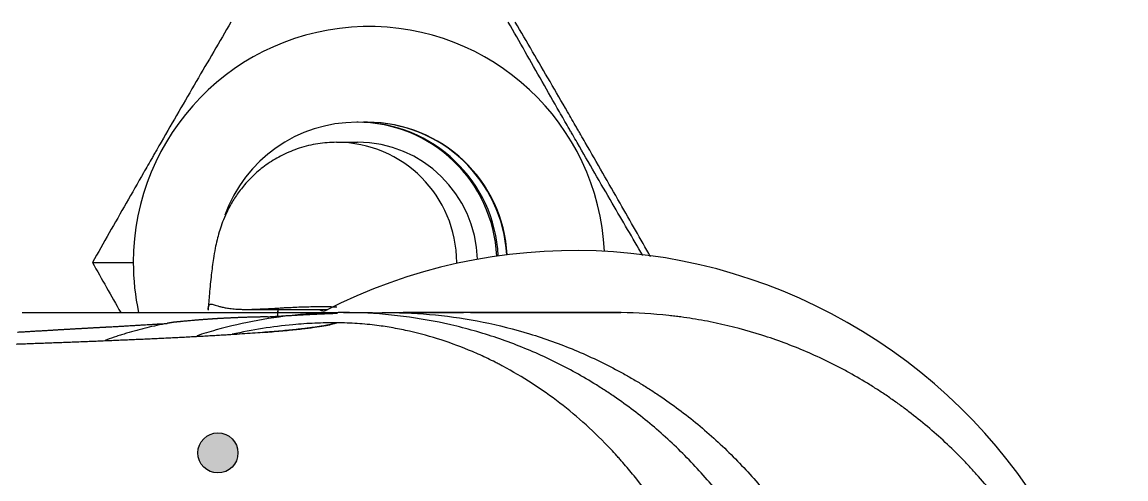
# Model space of a CAD drawing. Extents: x 0 to 790, y 0 to 579.
# Drawn here: x 469.6 to 524.7, y 492.4 to 515.2 of the extents above; entities that cross this region are included whole.
import ezdxf

# ---------------------------------------------------------------- set-up
doc = ezdxf.new("R2010")
doc.units = 0
doc.header["$LTSCALE"] = 10
doc.header["$MEASUREMENT"] = 0
doc.layers.get('0').update_dxf_attribs({"linetype": 'CONTINUOUS'})
doc.layers.add('1', color=7, linetype='CONTINUOUS')

msp = doc.modelspace()

# ---------------------------------------------------------------- hatches: boundary and pattern name
at = {"lineweight": -3}
h = msp.add_hatch(color=1, dxfattribs=at)
h.dxf.hatch_style = 1
h.paths.add_polyline_path([(478.332, 493.712, 0.414214), (479.332, 492.712), (479.332, 494.712, 0.414214)])
h.paths.add_polyline_path([(479.332, 492.712, 0.414214), (480.332, 493.712, 0.414214), (479.332, 494.712)])

# ---------------------------------------------------------------- linework, layer by layer
at = {"color": 0, "lineweight": -3}
msp.add_circle((479.332, 493.712), 1, dxfattribs=at)
at = {"layer": '1', "color": 7, "linetype": 'Continuous', "lineweight": -3}
for p, q in [((486.342, 510.213), (486.268, 510.213)), ((486.796, 510.213), (486.771, 510.213)), ((485.262, 509.213), (486.3, 509.213)), ((473.063, 503.213), (475.105, 503.213)), ((480.811, 500.874), (484.819, 500.874)), ((487.542, 500.703), (487.542, 500.723))]:
    msp.add_line(p, q, dxfattribs=at)
msp.add_arc((497.185, 476.312), 27.5, 0, 117.0968, dxfattribs=at)
for centre, major_axis, ratio, start_param, end_param in [((486.876, 503.213), (0, -11.777), 0.99956, 1.61846, 4.712389), ((486.268, 503.213), (0, 7), 0.99956, 0, 1.226988), ((486.268, 503.213), (0, -7), 0.99956, 1.616055, 3.141593), ((486.342, 503.213), (0, -7), 0.99956, 1.617577, 3.141593), ((486.771, 503.213), (0, 7), 0.99956, 0, 0.03068), ((486.771, 505.213), (0, -5), 0.029666, 3.141593, 3.212395), ((486.771, 503.213), (0, -7), 0.99956, 1.625725, 3.141593), ((486.796, 503.213), (0, -7), 0.99956, 1.626167, 3.141593), ((485.262, 503.213), (0, 6), 0.99956, 4.712389, 6.283185), ((486.3, 503.213), (0, -6), 0.99956, 1.597549, 3.141593), ((486.876, 503.213), (0, -11.777), 0.99956, 4.712389, 4.926901), ((482.731, 463.077), (0, 40.136), 0.029666, 0.349539, 0.3654), ((485.23, 503.213), (0, 2.5), 0.99956, 2.780113, 2.903371)]:
    msp.add_ellipse(centre, major_axis=major_axis, ratio=ratio, start_param=start_param, end_param=end_param, dxfattribs=at)
for points, knots in [([(479.985, 515.213), (479.41, 514.233), (478.833, 513.246), (477.962, 511.751), (477.671, 511.25), (477.086, 510.241), (476.793, 509.735), (476.425, 509.097), (476.352, 508.969), (476.241, 508.777), (476.204, 508.713), (476.131, 508.585), (475.947, 508.266), (475.764, 507.948), (475.328, 507.188), (475.039, 506.684), (474.468, 505.683), (474.184, 505.186), (473.621, 504.196), (473.341, 503.703), (473.063, 503.213)], [0, 0, 0, 0, 0.25, 0.25, 0.375, 0.375, 0.5, 0.5, 0.53125, 0.53125, 0.546875, 0.546875, 0.5625, 0.625, 0.625, 0.75, 0.75, 0.875, 0.875, 1, 1, 1, 1]), ([(500.553, 503.567), (500.047, 504.43), (499.539, 505.299), (498.737, 506.675), (498.446, 507.176), (497.862, 508.184), (497.569, 508.691), (497.201, 509.329), (497.127, 509.457), (497.017, 509.649), (496.98, 509.713), (496.906, 509.84), (496.722, 510.16), (496.54, 510.477), (496.103, 511.238), (495.815, 511.741), (495.243, 512.742), (494.959, 513.24), (494.396, 514.23), (494.116, 514.722), (493.838, 515.213)], [0, 0, 0, 0, 0.226754, 0.226754, 0.355629, 0.355629, 0.484503, 0.484503, 0.516721, 0.516721, 0.532831, 0.532831, 0.54894, 0.613377, 0.613377, 0.742251, 0.742251, 0.871126, 0.871126, 1, 1, 1, 1]), ([(500.946, 503.493), (500.442, 504.381), (499.934, 505.274), (499.134, 506.675), (498.847, 507.176), (498.268, 508.184), (497.976, 508.691), (497.608, 509.329), (497.535, 509.457), (497.424, 509.649), (497.387, 509.713), (497.313, 509.84), (497.129, 510.16), (496.944, 510.477), (496.504, 511.238), (496.211, 511.741), (495.628, 512.742), (495.338, 513.24), (494.759, 514.23), (494.47, 514.722), (494.182, 515.213)], [0, 0, 0, 0, 0.231705, 0.231705, 0.359754, 0.359754, 0.487803, 0.487803, 0.519816, 0.519816, 0.535822, 0.535822, 0.551828, 0.615852, 0.615852, 0.743902, 0.743902, 0.871951, 0.871951, 1, 1, 1, 1]), ([(485.262, 509.213), (484.942, 509.212), (484.313, 509.163), (483.4, 508.944), (482.563, 508.6), (481.823, 508.161), (481.188, 507.655), (480.662, 507.112), (480.245, 506.563), (479.926, 506.038), (479.69, 505.554), (479.515, 505.114), (479.383, 504.705), (479.277, 504.303), (479.183, 503.868), (479.088, 503.307), (478.996, 502.591), (478.912, 501.749), (478.861, 501.115), (478.841, 500.83)], [0, 0, 0, 0, 0.046682, 0.093343, 0.137915, 0.180634, 0.221585, 0.260721, 0.297935, 0.333437, 0.368329, 0.404506, 0.44414, 0.490768, 0.549575, 0.630259, 0.760119, 0.897188, 1, 1, 1, 1]), ([(469.552, 500.713), (469.578, 500.713), (469.632, 500.713), (469.713, 500.713), (469.793, 500.713), (469.874, 500.713), (469.954, 500.713), (470.035, 500.713), (470.115, 500.713), (470.196, 500.713), (470.276, 500.713), (470.357, 500.713), (470.437, 500.713), (470.518, 500.713), (470.598, 500.713), (470.679, 500.713), (470.759, 500.713), (470.84, 500.713), (470.92, 500.713), (471.001, 500.713), (471.081, 500.713), (471.162, 500.713), (471.242, 500.713), (471.323, 500.713), (471.403, 500.713), (471.483, 500.713), (471.564, 500.713), (471.644, 500.713), (471.725, 500.713), (471.805, 500.713), (471.886, 500.713), (471.966, 500.713), (472.047, 500.713), (472.127, 500.713), (472.208, 500.713), (472.288, 500.713), (472.369, 500.713), (472.449, 500.713), (472.53, 500.713), (472.61, 500.713), (472.691, 500.713), (472.771, 500.713), (472.851, 500.713), (472.932, 500.713), (473.012, 500.713), (473.093, 500.713), (473.173, 500.713), (473.254, 500.713), (473.334, 500.713), (473.415, 500.713), (473.495, 500.713), (473.576, 500.713), (473.656, 500.713), (473.736, 500.713), (474.135, 500.713), (474.851, 500.713), (475.879, 500.713), (476.903, 500.713), (477.913, 500.713), (478.912, 500.713), (479.898, 500.713), (480.882, 500.713), (481.851, 500.713), (482.808, 500.713), (483.51, 500.713), (483.977, 500.713), (484.208, 500.713), (484.44, 500.713), (484.634, 500.713), (484.798, 500.713), (484.941, 500.713), (485.084, 500.713), (485.18, 500.713), (485.22, 500.713)], [0, 0, 0, 0, 0.00478, 0.009561, 0.014344, 0.019128, 0.023914, 0.028701, 0.033491, 0.038282, 0.043075, 0.047869, 0.052665, 0.057464, 0.062264, 0.067066, 0.07187, 0.076676, 0.081484, 0.086294, 0.091106, 0.09592, 0.100736, 0.105555, 0.110376, 0.115199, 0.120024, 0.124852, 0.129682, 0.134514, 0.139348, 0.144186, 0.149025, 0.153867, 0.158712, 0.163559, 0.168409, 0.173261, 0.178116, 0.182974, 0.187834, 0.192698, 0.197563, 0.202432, 0.207304, 0.212178, 0.217056, 0.221936, 0.226819, 0.231706, 0.236595, 0.241487, 0.246383, 0.251282, 0.256183, 0.319307, 0.382794, 0.446708, 0.511111, 0.574372, 0.63827, 0.70286, 0.768192, 0.831935, 0.896869, 0.912839, 0.928893, 0.945032, 0.961257, 0.969673, 0.979736, 0.991445, 1, 1, 1, 1]), ([(485.611, 500.713), (484.886, 500.713), (484.168, 500.68), (482.741, 500.55), (481.325, 500.357), (479.931, 500.037), (478.915, 499.756), (478.593, 499.659), (478.272, 499.555)], [0, 0, 0, 0, 0.288361, 0.288361, 0.576722, 0.865083, 0.865083, 1, 1, 1, 1]), ([(478.842, 500.864), (478.843, 500.875), (478.844, 500.886), (478.847, 500.915), (478.849, 500.933), (478.855, 500.964), (478.857, 500.979), (478.864, 501.005), (478.867, 501.016), (478.874, 501.038), (478.877, 501.047), (478.889, 501.073), (478.897, 501.086), (478.915, 501.108), (478.925, 501.116), (478.946, 501.128), (478.957, 501.132), (478.98, 501.136), (478.992, 501.137), (479.032, 501.136), (479.061, 501.131), (479.125, 501.114), (479.161, 501.103), (479.24, 501.077), (479.284, 501.063), (479.357, 501.04), (479.382, 501.032), (479.423, 501.021), (479.437, 501.017), (479.465, 501.009), (479.48, 501.005), (479.554, 500.986), (479.62, 500.971), (479.765, 500.943), (479.844, 500.93), (480.022, 500.907), (480.119, 500.897), (480.282, 500.886), (480.339, 500.883), (480.43, 500.88), (480.461, 500.879), (480.524, 500.877), (480.557, 500.876), (480.723, 500.874), (480.868, 500.874), (481.109, 500.88), (481.193, 500.883), (481.325, 500.888), (481.37, 500.89), (481.44, 500.893), (481.463, 500.894), (481.511, 500.896), (481.726, 500.907), (481.958, 500.92), (482.292, 500.939), (482.407, 500.946), (482.555, 500.954), (482.585, 500.956), (482.646, 500.959), (482.677, 500.961), (482.768, 500.966), (482.83, 500.969), (483.017, 500.978), (483.144, 500.984), (483.401, 500.995), (483.532, 501), (483.798, 501.007), (483.933, 501.01), (484.104, 501.013), (484.138, 501.013), (484.207, 501.014), (484.31, 501.015), (484.414, 501.015), (484.483, 501.015)], [0, 0, 0, 0, 0.007647, 0.007647, 0.02224, 0.02224, 0.036834, 0.036834, 0.051427, 0.051427, 0.066021, 0.066021, 0.095208, 0.095208, 0.124394, 0.124394, 0.153581, 0.153581, 0.182768, 0.182768, 0.241142, 0.241142, 0.299516, 0.299516, 0.357889, 0.357889, 0.387076, 0.387076, 0.40167, 0.40167, 0.416263, 0.416263, 0.474637, 0.474637, 0.53301, 0.53301, 0.591384, 0.591384, 0.620571, 0.620571, 0.635164, 0.635164, 0.649758, 0.649758, 0.708131, 0.708131, 0.737318, 0.737318, 0.751912, 0.751912, 0.759208, 0.759208, 0.766505, 0.824879, 0.824879, 0.854066, 0.854066, 0.861362, 0.861362, 0.868659, 0.868659, 0.883253, 0.883253, 0.912439, 0.912439, 0.941626, 0.941626, 0.970813, 0.970813, 0.97811, 0.97811, 0.985407, 1, 1, 1, 1]), ([(481.804, 500.502), (481.851, 500.505), (481.942, 500.511), (482.077, 500.52), (482.205, 500.528), (482.328, 500.536), (482.445, 500.543), (482.581, 500.551), (482.739, 500.561), (482.921, 500.571), (483.103, 500.582), (483.29, 500.592), (483.488, 500.603), (483.7, 500.614), (483.895, 500.624), (484.049, 500.632), (484.147, 500.637), (484.237, 500.641), (484.335, 500.646), (484.448, 500.651), (484.556, 500.656), (484.658, 500.66), (484.754, 500.664), (484.844, 500.668), (484.928, 500.671), (485.006, 500.674), (485.078, 500.677), (485.144, 500.679), (485.204, 500.682), (485.258, 500.684), (485.291, 500.685), (485.307, 500.686)], [0, 0, 0, 0, 0.03992, 0.078237, 0.114883, 0.14985, 0.183132, 0.214723, 0.266604, 0.31848, 0.370357, 0.422794, 0.479126, 0.53995, 0.605318, 0.646223, 0.672228, 0.68938, 0.723232, 0.755675, 0.786447, 0.815543, 0.842954, 0.868676, 0.892703, 0.914962, 0.935396, 0.954119, 0.971128, 0.986423, 1, 1, 1, 1]), ([(482.35, 500.898), (482.349, 500.895), (482.348, 500.892), (482.339, 500.87), (482.333, 500.851), (482.325, 500.818), (482.322, 500.806), (482.317, 500.782), (482.315, 500.769), (482.311, 500.738), (482.309, 500.718), (482.307, 500.698)], [0, 0, 0, 0, 0.060429, 0.060429, 0.409712, 0.409712, 0.584353, 0.584353, 0.758995, 0.758995, 1, 1, 1, 1]), ([(484.483, 501.015), (484.622, 501.015), (484.76, 501.014), (485.024, 501.01), (485.151, 501.008), (485.277, 501.004)], [0, 0, 0, 0, 0.516529, 0.516529, 1, 1, 1, 1]), ([(509.771, 476.213), (509.771, 477.015), (509.733, 477.811), (509.58, 479.391), (509.466, 480.175), (509.164, 481.731), (508.975, 482.503), (508.691, 483.46), (508.602, 483.746), (508.508, 484.032), (508.444, 484.222), (508.412, 484.317), (508.246, 484.79), (508.105, 485.164), (507.655, 486.272), (506.988, 487.712), (506.187, 489.079), (505.535, 490.076), (505.309, 490.404), (504.958, 490.889), (504.779, 491.13), (504.595, 491.368), (504.471, 491.526), (504.409, 491.604), (503.844, 492.308), (503.315, 492.904), (502.205, 494.038), (501.624, 494.576), (500.411, 495.595), (499.778, 496.075), (498.954, 496.639), (498.704, 496.805), (498.451, 496.967), (498.281, 497.074), (498.196, 497.127), (497.768, 497.389), (497.423, 497.589), (496.374, 498.162), (494.946, 498.852), (493.458, 499.398), (492.32, 499.752), (491.937, 499.861), (491.356, 500.011), (491.162, 500.058), (490.869, 500.126), (490.771, 500.148), (490.574, 500.19), (490.476, 500.211), (489.592, 500.391), (488.802, 500.511), (487.213, 500.672), (486.414, 500.713), (485.611, 500.713)], [0, 0, 0, 0, 0.0625, 0.0625, 0.125, 0.125, 0.1875, 0.1875, 0.203125, 0.210938, 0.210938, 0.21875, 0.21875, 0.25, 0.25, 0.3125, 0.375, 0.375, 0.40625, 0.40625, 0.421875, 0.429688, 0.429688, 0.4375, 0.4375, 0.5, 0.5, 0.5625, 0.5625, 0.625, 0.625, 0.640625, 0.648438, 0.648438, 0.65625, 0.65625, 0.6875, 0.6875, 0.75, 0.8125, 0.8125, 0.84375, 0.84375, 0.859375, 0.859375, 0.867188, 0.867188, 0.875, 0.875, 0.9375, 0.9375, 1, 1, 1, 1]), ([(486.688, 500.713), (486.742, 500.713), (486.796, 500.712), (486.898, 500.712), (486.948, 500.711), (487.02, 500.711), (487.044, 500.71), (487.09, 500.71), (487.112, 500.709), (487.176, 500.708), (487.216, 500.708), (487.272, 500.707), (487.29, 500.706), (487.316, 500.706), (487.324, 500.706), (487.341, 500.705), (487.38, 500.705), (487.414, 500.704), (487.449, 500.703), (487.46, 500.703), (487.475, 500.703), (487.479, 500.703), (487.488, 500.703), (487.492, 500.702), (487.512, 500.702), (487.524, 500.702), (487.539, 500.702), (487.542, 500.702), (487.542, 500.702)], [0, 0, 0, 0, 0.111983, 0.111983, 0.223967, 0.223967, 0.279958, 0.279958, 0.33595, 0.33595, 0.447933, 0.447933, 0.503925, 0.503925, 0.531921, 0.531921, 0.559917, 0.6719, 0.6719, 0.727892, 0.727892, 0.755888, 0.755888, 0.783884, 0.783884, 0.895867, 0.895867, 1, 1, 1, 1]), ([(487.809, 500.713), (489.408, 500.714), (491.807, 500.474), (494.912, 499.691), (496.796, 499.014), (498.257, 498.362), (499.06, 497.956), (499.587, 497.668), (499.935, 497.473), (500.367, 497.22), (500.877, 496.903), (501.546, 496.465), (502.362, 495.887), (503.62, 494.898), (505.1, 493.549), (506.44, 492.061), (507.421, 490.797), (507.995, 489.977), (508.43, 489.305), (508.743, 488.793), (508.994, 488.36), (509.188, 488.011), (509.472, 487.482), (509.875, 486.677), (510.844, 484.479), (511.656, 481.785), (512.064, 479.011), (512.167, 477.613), (512.197, 476.813), (512.201, 476.413), (512.201, 476.213)], [0, 0, 0, 0, 0.125, 0.1875, 0.25, 0.28125, 0.3125, 0.320312, 0.328125, 0.34375, 0.359375, 0.375, 0.40625, 0.4375, 0.5, 0.5625, 0.59375, 0.625, 0.640625, 0.65625, 0.671875, 0.679687, 0.6875, 0.71875, 0.75, 0.875, 0.9375, 0.96875, 0.984375, 1, 1, 1, 1]), ([(491.953, 500.712), (491.961, 500.712), (491.976, 500.712), (492.001, 500.712), (492.025, 500.712), (492.05, 500.712), (492.075, 500.712), (492.1, 500.712), (492.124, 500.712), (492.149, 500.712), (492.174, 500.712), (492.199, 500.712), (492.223, 500.712), (492.248, 500.712), (492.273, 500.712), (492.298, 500.712), (492.322, 500.712), (492.347, 500.712), (492.372, 500.712), (492.397, 500.712), (492.422, 500.712), (492.446, 500.712), (492.471, 500.712), (492.496, 500.712), (492.521, 500.712), (492.545, 500.712), (492.57, 500.712), (492.595, 500.712), (492.62, 500.712), (492.644, 500.712), (492.669, 500.712), (492.694, 500.712), (492.719, 500.712), (492.743, 500.712), (492.768, 500.712), (492.793, 500.712), (492.818, 500.712), (492.842, 500.712), (492.867, 500.712), (492.892, 500.712), (492.917, 500.712), (492.941, 500.712), (492.966, 500.712), (492.991, 500.712), (493.016, 500.712), (493.04, 500.712), (493.065, 500.712), (493.09, 500.712), (493.115, 500.712), (493.139, 500.712), (493.164, 500.712), (493.189, 500.712), (493.214, 500.712), (493.238, 500.712), (493.263, 500.712), (493.288, 500.712), (493.313, 500.712), (493.337, 500.712), (493.362, 500.712), (493.387, 500.712), (493.411, 500.712), (493.436, 500.712), (493.461, 500.712), (493.486, 500.712), (493.51, 500.712), (493.535, 500.712), (493.56, 500.712), (493.585, 500.712), (493.609, 500.712), (493.634, 500.712), (493.659, 500.712), (493.683, 500.712), (493.708, 500.712), (493.733, 500.712), (493.758, 500.712), (493.782, 500.712), (493.807, 500.712), (493.832, 500.712), (493.857, 500.712), (493.881, 500.712), (493.906, 500.712), (493.931, 500.712), (493.956, 500.712), (493.98, 500.712), (494.005, 500.712), (494.03, 500.712), (494.055, 500.712), (494.079, 500.712), (494.104, 500.712), (494.129, 500.712), (494.154, 500.712), (494.178, 500.712), (494.203, 500.712), (494.228, 500.712), (494.253, 500.712), (494.277, 500.712), (494.302, 500.712), (494.327, 500.712), (494.352, 500.712), (494.376, 500.712), (494.401, 500.712), (494.426, 500.712), (494.451, 500.712), (494.475, 500.712), (494.5, 500.712), (494.525, 500.712), (494.55, 500.712), (494.574, 500.712), (494.599, 500.712), (494.624, 500.712), (494.649, 500.712), (494.673, 500.712), (494.698, 500.712), (494.723, 500.712), (494.748, 500.712), (494.773, 500.712), (494.797, 500.712), (494.822, 500.712), (494.847, 500.712), (494.872, 500.712), (494.896, 500.712), (494.921, 500.712), (494.946, 500.712), (494.971, 500.712), (494.995, 500.712), (495.02, 500.712), (495.045, 500.712), (495.07, 500.712), (495.095, 500.712), (495.119, 500.712), (495.144, 500.712), (495.169, 500.712), (495.194, 500.712), (495.218, 500.712), (495.243, 500.712), (495.268, 500.712), (495.293, 500.712), (495.318, 500.712), (495.342, 500.712), (495.367, 500.712), (495.392, 500.712), (495.417, 500.712), (495.442, 500.712), (495.466, 500.712), (495.491, 500.712), (495.516, 500.712), (495.541, 500.712), (495.566, 500.712), (495.59, 500.712), (495.615, 500.712), (495.64, 500.712), (495.665, 500.712), (495.69, 500.712), (495.714, 500.712), (495.739, 500.712), (495.764, 500.712), (495.789, 500.712), (495.814, 500.712), (495.838, 500.712), (495.863, 500.712), (495.888, 500.712), (495.913, 500.712), (495.938, 500.712), (496.245, 500.712), (496.828, 500.712), (497.402, 500.712), (497.685, 500.712)], [0, 0, 0, 0, 0.003918, 0.008218, 0.012519, 0.016819, 0.02112, 0.025421, 0.029722, 0.034024, 0.038325, 0.042627, 0.046929, 0.051231, 0.055534, 0.059837, 0.06414, 0.068443, 0.072747, 0.07705, 0.081354, 0.085658, 0.089963, 0.094267, 0.098572, 0.102877, 0.107182, 0.111488, 0.115794, 0.1201, 0.124406, 0.128712, 0.133019, 0.137326, 0.141633, 0.14594, 0.150248, 0.154556, 0.158864, 0.163172, 0.167481, 0.171789, 0.176098, 0.180407, 0.184717, 0.189026, 0.193336, 0.197646, 0.201957, 0.206267, 0.210578, 0.214889, 0.2192, 0.223511, 0.227823, 0.232135, 0.236447, 0.240759, 0.245072, 0.249384, 0.253697, 0.25801, 0.262324, 0.266637, 0.270951, 0.275265, 0.279579, 0.283894, 0.288208, 0.292523, 0.296838, 0.301154, 0.305469, 0.309785, 0.314101, 0.318417, 0.322733, 0.327049, 0.331366, 0.335683, 0.34, 0.344318, 0.348635, 0.352953, 0.357271, 0.361589, 0.365907, 0.370226, 0.374545, 0.378863, 0.383183, 0.387502, 0.391822, 0.396141, 0.400461, 0.404781, 0.409102, 0.413422, 0.417743, 0.422064, 0.426385, 0.430707, 0.435028, 0.43935, 0.443672, 0.447994, 0.452316, 0.456639, 0.460962, 0.465285, 0.469608, 0.473931, 0.478254, 0.482578, 0.486902, 0.491226, 0.49555, 0.499875, 0.5042, 0.508524, 0.512849, 0.517175, 0.5215, 0.525826, 0.530152, 0.534478, 0.538804, 0.54313, 0.547457, 0.551783, 0.55611, 0.560438, 0.564765, 0.569092, 0.57342, 0.577748, 0.582076, 0.586404, 0.590733, 0.595061, 0.59939, 0.603719, 0.608048, 0.612377, 0.616707, 0.621037, 0.625367, 0.629697, 0.634027, 0.638357, 0.642688, 0.647019, 0.65135, 0.655681, 0.660012, 0.664344, 0.668675, 0.673007, 0.677339, 0.681672, 0.686004, 0.690336, 0.694669, 0.699002, 0.851678, 1, 1, 1, 1]), ([(497.685, 500.712), (497.694, 500.712), (497.995, 500.712), (498.588, 500.712), (499.172, 500.712), (499.464, 500.712)], [0, 0, 0, 0, 0.014649, 0.507059, 1, 1, 1, 1]), ([(499.466, 451.714), (501.067, 451.73), (502.641, 451.903), (504.966, 452.394), (505.734, 452.595), (506.592, 452.867), (506.687, 452.898), (506.877, 452.961), (507.161, 453.056), (507.442, 453.157), (508.001, 453.366), (508.738, 453.661), (509.456, 453.991), (510.165, 454.338), (510.515, 454.52), (511.206, 454.902), (511.547, 455.101), (512.052, 455.413), (512.219, 455.519), (512.552, 455.735), (512.716, 455.845), (513.044, 456.07), (513.206, 456.185), (513.529, 456.419), (513.69, 456.538), (514.008, 456.781), (514.165, 456.904), (514.476, 457.153), (514.63, 457.28), (515.389, 457.92), (515.968, 458.46), (516.794, 459.308), (517.063, 459.597), (517.586, 460.189), (517.84, 460.491), (518.335, 461.109), (518.575, 461.424), (518.925, 461.907), (519.04, 462.07), (519.209, 462.317), (519.265, 462.399), (519.377, 462.565), (519.432, 462.649), (519.923, 463.402), (520.324, 464.088), (521.055, 465.49), (521.386, 466.207), (521.829, 467.305), (521.969, 467.675), (522.165, 468.235), (522.228, 468.423), (522.35, 468.801), (522.408, 468.991), (522.493, 469.277), (522.521, 469.372), (522.562, 469.516), (522.576, 469.564), (522.602, 469.66), (522.616, 469.708), (522.655, 469.852), (522.681, 469.949), (522.731, 470.142), (522.756, 470.239), (522.875, 470.724), (522.961, 471.112), (523.19, 472.28), (523.303, 473.062), (523.417, 474.239), (523.446, 474.632), (523.484, 475.42), (523.493, 475.815), (523.494, 476.606), (523.484, 477.002), (523.455, 477.598), (523.443, 477.796), (523.421, 478.095), (523.414, 478.194), (523.397, 478.394), (523.388, 478.493), (523.339, 478.99), (523.291, 479.385), (523.175, 480.17), (523.108, 480.56), (522.956, 481.336), (522.87, 481.721), (522.728, 482.295), (522.679, 482.486), (522.614, 482.724), (522.601, 482.771), (522.574, 482.866), (522.561, 482.914), (522.52, 483.056), (522.492, 483.151), (522.436, 483.34), (522.408, 483.434), (522.349, 483.623), (522.32, 483.717), (522.228, 483.999), (522.165, 484.186), (521.97, 484.747), (521.83, 485.118), (521.606, 485.671), (521.529, 485.854), (521.41, 486.129), (521.37, 486.22), (521.288, 486.403), (521.247, 486.494), (521.038, 486.947), (520.862, 487.304), (520.495, 488.007), (520.303, 488.353), (519.904, 489.034), (519.696, 489.37), (519.05, 490.36), (518.588, 491), (517.847, 491.926), (517.592, 492.229), (517.197, 492.676), (517.063, 492.824), (516.86, 493.043), (516.791, 493.116), (516.653, 493.261), (516.584, 493.333), (515.957, 493.976), (515.376, 494.516), (514.469, 495.28), (514.162, 495.527), (513.691, 495.886), (513.533, 496.003), (513.214, 496.235), (513.053, 496.348), (512.809, 496.516), (512.728, 496.572), (512.564, 496.682), (512.482, 496.736), (512.234, 496.898), (512.067, 497.004), (511.562, 497.316), (511.22, 497.516), (510.698, 497.805), (510.434, 497.946), (510.168, 498.083), (509.989, 498.173), (509.9, 498.217), (509.451, 498.437), (509.09, 498.603), (507.996, 499.072), (507.256, 499.348), (505.753, 499.825), (504.99, 500.026), (503.828, 500.273), (503.438, 500.345), (502.848, 500.44), (502.651, 500.469), (502.354, 500.509), (502.255, 500.522), (502.056, 500.547), (501.957, 500.558), (501.063, 500.656), (500.266, 500.704), (499.466, 500.712)], [0, 0, 0, 0, 0.0625, 0.0625, 0.09375, 0.09375, 0.097656, 0.097656, 0.101563, 0.109375, 0.109375, 0.125, 0.140625, 0.140625, 0.15625, 0.15625, 0.171875, 0.171875, 0.179688, 0.179688, 0.1875, 0.1875, 0.195313, 0.195313, 0.203125, 0.203125, 0.210938, 0.210938, 0.21875, 0.21875, 0.25, 0.25, 0.265625, 0.265625, 0.28125, 0.28125, 0.296875, 0.296875, 0.304688, 0.304688, 0.308594, 0.308594, 0.3125, 0.3125, 0.34375, 0.34375, 0.375, 0.375, 0.390625, 0.390625, 0.398438, 0.398438, 0.40625, 0.40625, 0.410156, 0.410156, 0.412109, 0.412109, 0.414063, 0.414063, 0.417969, 0.417969, 0.421875, 0.421875, 0.4375, 0.4375, 0.46875, 0.46875, 0.484375, 0.484375, 0.5, 0.5, 0.515625, 0.515625, 0.523438, 0.523438, 0.527344, 0.527344, 0.53125, 0.53125, 0.546875, 0.546875, 0.5625, 0.5625, 0.578125, 0.578125, 0.585938, 0.585938, 0.587891, 0.587891, 0.589844, 0.589844, 0.59375, 0.59375, 0.597656, 0.597656, 0.601563, 0.601563, 0.609375, 0.609375, 0.625, 0.625, 0.632813, 0.632813, 0.636719, 0.636719, 0.640625, 0.640625, 0.65625, 0.65625, 0.671875, 0.671875, 0.6875, 0.6875, 0.71875, 0.71875, 0.734375, 0.734375, 0.742188, 0.742188, 0.746094, 0.746094, 0.75, 0.75, 0.78125, 0.78125, 0.796875, 0.796875, 0.804688, 0.804688, 0.8125, 0.8125, 0.816406, 0.816406, 0.820313, 0.820313, 0.828125, 0.828125, 0.84375, 0.84375, 0.851563, 0.855469, 0.855469, 0.859375, 0.859375, 0.875, 0.875, 0.90625, 0.90625, 0.9375, 0.9375, 0.953125, 0.953125, 0.960938, 0.960938, 0.964844, 0.964844, 0.96875, 0.96875, 1, 1, 1, 1]), ([(485.266, 500.202), (485.263, 500.201), (485.256, 500.199), (485.239, 500.193), (485.216, 500.186), (485.171, 500.172), (485.117, 500.157), (485.054, 500.141), (485.003, 500.129), (484.951, 500.117), (484.896, 500.104), (484.836, 500.092), (484.773, 500.079), (484.676, 500.061), (484.539, 500.037), (484.351, 500.007), (484.145, 499.977), (483.919, 499.947), (483.653, 499.914), (483.34, 499.879), (482.974, 499.841), (482.576, 499.803), (482.147, 499.766), (481.688, 499.729), (481.199, 499.692), (480.682, 499.656), (480.217, 499.625), (479.819, 499.6), (479.499, 499.581), (479.174, 499.561), (478.846, 499.542), (478.513, 499.524), (478.178, 499.506), (477.84, 499.488), (477.499, 499.47), (477.156, 499.453), (476.812, 499.436), (476.466, 499.42), (476.119, 499.403), (475.772, 499.387), (475.424, 499.372), (475.076, 499.356), (474.727, 499.341), (474.379, 499.326), (474.032, 499.312), (473.685, 499.297), (473.339, 499.283), (472.995, 499.269), (472.651, 499.256), (472.309, 499.243), (471.968, 499.229), (471.629, 499.216), (471.292, 499.204), (470.957, 499.191), (470.624, 499.179), (470.293, 499.167), (469.964, 499.155), (469.638, 499.143), (469.314, 499.131), (468.98, 499.119), (468.633, 499.107), (468.271, 499.094), (467.902, 499.08), (467.528, 499.067), (467.148, 499.053), (466.761, 499.039), (466.369, 499.024), (465.971, 499.01), (465.566, 498.994), (465.156, 498.979), (464.74, 498.963), (464.317, 498.946), (463.888, 498.929), (463.453, 498.912), (463.012, 498.894), (462.565, 498.875), (462.111, 498.856), (461.651, 498.837), (461.185, 498.816), (460.713, 498.795), (460.234, 498.773), (459.749, 498.75), (459.258, 498.727), (458.76, 498.702), (458.257, 498.677), (457.747, 498.651), (457.23, 498.624), (456.707, 498.595), (456.274, 498.571), (455.932, 498.552), (455.682, 498.538), (455.431, 498.525), (455.178, 498.511), (454.923, 498.497), (454.667, 498.482), (454.408, 498.468), (454.148, 498.454), (453.885, 498.44), (453.621, 498.426), (453.355, 498.412), (453.088, 498.398), (452.818, 498.383), (452.547, 498.369), (452.274, 498.355), (452, 498.341), (451.724, 498.327), (451.446, 498.313), (451.167, 498.298), (450.886, 498.284), (450.604, 498.27), (450.32, 498.256), (450.035, 498.242), (449.749, 498.228), (449.461, 498.214), (449.171, 498.201), (448.88, 498.187), (448.586, 498.173), (448.291, 498.159), (447.994, 498.146), (447.695, 498.132), (447.393, 498.118), (447.089, 498.105), (446.782, 498.092), (446.473, 498.078), (446.162, 498.065), (445.847, 498.052), (445.53, 498.038), (445.21, 498.025), (444.888, 498.012), (444.565, 497.999), (444.241, 497.987), (443.916, 497.974), (443.591, 497.961), (443.266, 497.949), (442.871, 497.934), (442.409, 497.916), (441.888, 497.896), (441.384, 497.876), (440.894, 497.857), (440.414, 497.837), (439.934, 497.818), (439.449, 497.798), (438.951, 497.779), (438.434, 497.759), (437.893, 497.739), (437.324, 497.718), (436.725, 497.697), (436.107, 497.676), (435.481, 497.655), (434.86, 497.634), (434.253, 497.613), (433.66, 497.593), (433.077, 497.572), (432.503, 497.552), (431.937, 497.532), (431.378, 497.511), (430.827, 497.49), (430.285, 497.469), (429.752, 497.447), (429.228, 497.425), (428.712, 497.402), (428.205, 497.378), (427.706, 497.353), (427.216, 497.328), (426.734, 497.301), (426.26, 497.273), (425.795, 497.245), (425.338, 497.215), (424.889, 497.184), (424.448, 497.151), (424.016, 497.118), (423.593, 497.083), (423.178, 497.046), (422.771, 497.009), (422.373, 496.97), (421.984, 496.93), (421.603, 496.888), (421.23, 496.845), (420.865, 496.801), (420.508, 496.755), (420.158, 496.708), (419.816, 496.66), (419.483, 496.611), (419.157, 496.56), (418.84, 496.508), (418.532, 496.456), (418.232, 496.402), (417.941, 496.348), (417.658, 496.292), (417.385, 496.237), (417.119, 496.18), (416.862, 496.123), (416.552, 496.052), (416.188, 495.964), (415.771, 495.856), (415.361, 495.744), (414.959, 495.627), (414.564, 495.505), (414.177, 495.378), (413.797, 495.246), (413.426, 495.109), (413.062, 494.967), (412.707, 494.821), (412.36, 494.669), (412.021, 494.512), (411.691, 494.351), (411.369, 494.185), (411.056, 494.015), (410.751, 493.841), (410.455, 493.662), (410.168, 493.48), (409.89, 493.294), (409.62, 493.104), (409.36, 492.912), (409.108, 492.717), (408.864, 492.519), (408.63, 492.319), (408.403, 492.117), (408.186, 491.914), (407.976, 491.71), (407.775, 491.504), (407.582, 491.299), (407.397, 491.093), (407.22, 490.888), (407.05, 490.683), (406.887, 490.479), (406.732, 490.276), (406.584, 490.075), (406.442, 489.877), (406.308, 489.68), (406.179, 489.486), (406.057, 489.295), (405.83, 488.927), (405.522, 488.382), (405.16, 487.657), (404.848, 486.951), (404.579, 486.269), (404.348, 485.616), (404.15, 484.997), (403.981, 484.413), (403.836, 483.867), (403.714, 483.359), (403.612, 482.896), (403.526, 482.47), (403.453, 482.075), (403.389, 481.698), (403.331, 481.34), (403.28, 481), (403.235, 480.678), (403.195, 480.376), (403.16, 480.093), (403.129, 479.828), (403.106, 479.614), (403.09, 479.445), (403.079, 479.316), (403.069, 479.19), (403.059, 479.065), (403.051, 478.944), (403.043, 478.825), (403.036, 478.708), (403.03, 478.594), (403.024, 478.483), (403.018, 478.375), (403.013, 478.269), (403.008, 478.166), (403.003, 478.066), (402.998, 477.968), (402.993, 477.873), (402.988, 477.781), (402.984, 477.692), (402.98, 477.605), (402.976, 477.521), (402.971, 477.439), (402.968, 477.359), (402.964, 477.281), (402.96, 477.206), (402.957, 477.132), (402.954, 477.06), (402.952, 476.99), (402.949, 476.922), (402.947, 476.854), (402.945, 476.788), (402.944, 476.723), (402.943, 476.659), (402.942, 476.596), (402.941, 476.532), (402.941, 476.469), (402.941, 476.406), (402.941, 476.342), (402.941, 476.278), (402.941, 476.235), (402.941, 476.213)], [0, 0, 0, 0, 0.000804, 0.001608, 0.00356, 0.005512, 0.010476, 0.013329, 0.015842, 0.018394, 0.020983, 0.023611, 0.026277, 0.028981, 0.035245, 0.041511, 0.047777, 0.054042, 0.060304, 0.068157, 0.076003, 0.083842, 0.091676, 0.099509, 0.107344, 0.115184, 0.123034, 0.127405, 0.131744, 0.136048, 0.140319, 0.144554, 0.148754, 0.152918, 0.157045, 0.161135, 0.165188, 0.169205, 0.173187, 0.177133, 0.181043, 0.184918, 0.188757, 0.19256, 0.196327, 0.200059, 0.203754, 0.207414, 0.211039, 0.214628, 0.218182, 0.221701, 0.225184, 0.228631, 0.232043, 0.235419, 0.23876, 0.242064, 0.245334, 0.248567, 0.252146, 0.255774, 0.259452, 0.263179, 0.266956, 0.270783, 0.27466, 0.278587, 0.282564, 0.286592, 0.290671, 0.294802, 0.298985, 0.303219, 0.307507, 0.311847, 0.31624, 0.320687, 0.325187, 0.329741, 0.334348, 0.33901, 0.343725, 0.348495, 0.353319, 0.358198, 0.363134, 0.368127, 0.373179, 0.375538, 0.377912, 0.380303, 0.38271, 0.385133, 0.387573, 0.390029, 0.392501, 0.39499, 0.397495, 0.400015, 0.402552, 0.405104, 0.407671, 0.410253, 0.412849, 0.41546, 0.418085, 0.420724, 0.423377, 0.426043, 0.428722, 0.431413, 0.434117, 0.436836, 0.439568, 0.442317, 0.445082, 0.447865, 0.450666, 0.453487, 0.456328, 0.459191, 0.462077, 0.464987, 0.467922, 0.470883, 0.473871, 0.476882, 0.479911, 0.482954, 0.486007, 0.489066, 0.492124, 0.495178, 0.498223, 0.503286, 0.508194, 0.51293, 0.51751, 0.522007, 0.526495, 0.531041, 0.535707, 0.54055, 0.545623, 0.550973, 0.556631, 0.562508, 0.568449, 0.574314, 0.580026, 0.585608, 0.591093, 0.596507, 0.601855, 0.607134, 0.612337, 0.61746, 0.622503, 0.627466, 0.63235, 0.637155, 0.641881, 0.646531, 0.651106, 0.655605, 0.660028, 0.664377, 0.668649, 0.672846, 0.676966, 0.681009, 0.684974, 0.688861, 0.69267, 0.6964, 0.700054, 0.703634, 0.707142, 0.710581, 0.71395, 0.717251, 0.720478, 0.723631, 0.726707, 0.729705, 0.732622, 0.735459, 0.738216, 0.740896, 0.743498, 0.746023, 0.748472, 0.75267, 0.756811, 0.760897, 0.764929, 0.768905, 0.772828, 0.776698, 0.780513, 0.784273, 0.787979, 0.791631, 0.795228, 0.798771, 0.802259, 0.805694, 0.809075, 0.812404, 0.81568, 0.818902, 0.822072, 0.825189, 0.828253, 0.831265, 0.834224, 0.83713, 0.839984, 0.842786, 0.845535, 0.848232, 0.850877, 0.853469, 0.856007, 0.858493, 0.860924, 0.8633, 0.865621, 0.867887, 0.870097, 0.872251, 0.874349, 0.882377, 0.89003, 0.897313, 0.904216, 0.910725, 0.916834, 0.922538, 0.927837, 0.932732, 0.937226, 0.941165, 0.944925, 0.948505, 0.951905, 0.955122, 0.958157, 0.96101, 0.963681, 0.966173, 0.968487, 0.969721, 0.970932, 0.972121, 0.973287, 0.974428, 0.975546, 0.976638, 0.977705, 0.978747, 0.979763, 0.980754, 0.981718, 0.982657, 0.98357, 0.984458, 0.985321, 0.986159, 0.986973, 0.987764, 0.988533, 0.98928, 0.990006, 0.990714, 0.991403, 0.992075, 0.992731, 0.993372, 0.994, 0.994618, 0.995226, 0.995826, 0.996421, 0.997013, 0.997603, 0.998195, 0.99879, 0.999391, 1, 1, 1, 1]), ([(469.318, 499.741), (469.348, 499.743), (469.409, 499.746), (469.499, 499.752), (469.589, 499.757), (469.678, 499.762), (469.766, 499.767), (469.853, 499.772), (469.94, 499.778), (470.026, 499.783), (470.112, 499.788), (470.196, 499.793), (470.28, 499.798), (470.363, 499.802), (470.445, 499.807), (470.527, 499.812), (470.608, 499.817), (470.688, 499.822), (470.768, 499.826), (470.847, 499.831), (470.925, 499.835), (471.002, 499.84), (471.079, 499.844), (471.155, 499.849), (471.23, 499.853), (471.304, 499.858), (471.378, 499.862), (471.451, 499.866), (471.524, 499.87), (471.595, 499.874), (471.666, 499.879), (471.736, 499.883), (471.806, 499.887), (471.875, 499.891), (471.943, 499.895), (472.01, 499.898), (472.077, 499.902), (472.143, 499.906), (472.209, 499.91), (472.273, 499.914), (472.337, 499.917), (472.4, 499.921), (472.463, 499.924), (472.525, 499.928), (472.586, 499.931), (472.647, 499.935), (472.706, 499.938), (472.765, 499.941), (472.824, 499.945), (472.882, 499.948), (472.939, 499.951), (472.995, 499.954), (473.05, 499.957), (473.105, 499.961), (473.16, 499.964), (473.213, 499.966), (473.266, 499.969), (473.318, 499.972), (473.37, 499.975), (473.421, 499.978), (473.471, 499.981), (473.52, 499.983), (473.569, 499.986), (473.617, 499.988), (473.664, 499.991), (473.711, 499.993), (473.757, 499.996), (473.834, 500), (473.952, 500.006), (474.117, 500.015), (474.306, 500.025), (474.518, 500.037), (474.753, 500.051), (474.996, 500.065), (475.23, 500.079), (475.442, 500.092), (475.629, 500.103), (475.792, 500.113), (475.957, 500.123), (476.128, 500.133), (476.31, 500.145), (476.481, 500.155), (476.642, 500.165), (476.746, 500.172), (476.796, 500.175)], [0, 0, 0, 0, 0.011968, 0.023841, 0.035619, 0.047304, 0.058895, 0.070392, 0.081796, 0.093106, 0.104324, 0.11545, 0.126482, 0.137423, 0.148272, 0.159029, 0.169694, 0.180268, 0.19075, 0.201142, 0.211442, 0.221651, 0.23177, 0.241798, 0.251735, 0.261582, 0.271338, 0.281005, 0.290581, 0.300067, 0.309463, 0.318768, 0.327984, 0.337111, 0.346147, 0.355093, 0.36395, 0.372717, 0.381395, 0.389983, 0.398481, 0.40689, 0.415209, 0.423438, 0.431578, 0.439629, 0.44759, 0.455461, 0.463243, 0.470936, 0.478539, 0.486052, 0.493476, 0.50081, 0.508055, 0.51521, 0.522277, 0.529254, 0.536141, 0.542939, 0.549648, 0.556267, 0.562797, 0.569237, 0.575587, 0.581848, 0.588019, 0.594101, 0.613078, 0.635275, 0.660698, 0.689356, 0.721258, 0.755653, 0.787652, 0.816375, 0.841814, 0.863959, 0.882801, 0.909058, 0.933911, 0.957354, 0.979386, 1, 1, 1, 1]), ([(476.796, 500.174), (476.456, 500.11), (476.118, 500.037), (475.696, 499.935), (475.611, 499.914), (475.443, 499.871), (475.359, 499.849), (475.107, 499.781), (474.939, 499.733), (474.688, 499.658), (474.604, 499.632), (474.438, 499.579), (474.355, 499.553), (474.107, 499.471), (473.914, 499.404), (473.723, 499.334), (473.694, 499.324)], [0, 0, 0, 0, 0.323703, 0.323703, 0.404629, 0.404629, 0.485555, 0.485555, 0.647406, 0.647406, 0.728332, 0.728332, 0.809258, 0.809258, 0.971109, 1, 1, 1, 1]), ([(481.805, 500.505), (481.8, 500.505), (481.789, 500.505), (481.772, 500.504), (481.753, 500.503), (481.733, 500.502), (481.71, 500.501), (481.686, 500.501), (481.66, 500.5), (481.632, 500.499), (481.603, 500.499), (481.571, 500.498), (481.538, 500.497), (481.503, 500.496), (481.447, 500.495), (481.366, 500.492), (481.26, 500.49), (481.165, 500.487), (481.081, 500.485), (481.008, 500.483), (480.931, 500.481), (480.847, 500.479), (480.757, 500.476), (480.662, 500.473), (480.571, 500.47), (480.489, 500.467), (480.417, 500.464), (480.35, 500.462), (480.286, 500.459), (480.226, 500.456), (480.171, 500.454), (480.119, 500.452), (480.071, 500.45), (480.027, 500.448), (479.966, 500.445), (479.892, 500.442), (479.807, 500.438), (479.735, 500.434), (479.676, 500.432), (479.618, 500.429), (479.56, 500.426), (479.501, 500.423), (479.452, 500.42), (479.414, 500.418), (479.385, 500.416), (479.366, 500.415), (479.35, 500.414), (479.332, 500.413), (479.309, 500.411), (479.284, 500.41), (479.259, 500.408), (479.233, 500.406), (479.206, 500.405), (479.177, 500.403), (479.148, 500.401), (479.118, 500.399), (479.087, 500.397), (479.055, 500.395), (479.021, 500.392), (478.987, 500.39), (478.952, 500.388), (478.916, 500.385), (478.879, 500.383), (478.84, 500.38), (478.801, 500.377), (478.761, 500.374), (478.72, 500.371), (478.678, 500.368), (478.634, 500.365), (478.59, 500.362), (478.545, 500.359), (478.499, 500.355), (478.451, 500.351), (478.403, 500.348), (478.354, 500.344), (478.304, 500.34), (478.252, 500.335), (478.2, 500.331), (478.147, 500.327), (478.066, 500.32), (477.962, 500.311), (477.84, 500.299), (477.73, 500.289), (477.632, 500.28), (477.546, 500.271), (477.473, 500.264), (477.413, 500.258), (477.374, 500.254), (477.353, 500.253), (477.347, 500.252), (477.34, 500.251), (477.333, 500.251), (477.326, 500.25), (477.319, 500.249), (477.313, 500.249), (477.306, 500.248), (477.299, 500.247), (477.292, 500.247), (477.285, 500.246), (477.278, 500.245), (477.271, 500.244), (477.264, 500.244), (477.257, 500.243), (477.25, 500.242), (477.243, 500.242), (477.236, 500.241), (477.228, 500.24), (477.221, 500.239), (477.214, 500.239), (477.207, 500.238), (477.2, 500.237), (477.192, 500.236), (477.185, 500.236), (477.178, 500.235), (477.171, 500.234), (477.163, 500.233), (477.156, 500.233), (477.148, 500.232), (477.141, 500.231), (477.134, 500.23), (477.126, 500.229), (477.115, 500.228), (477.102, 500.226), (477.084, 500.224), (477.062, 500.22), (477.036, 500.216), (477.006, 500.211), (476.972, 500.205), (476.933, 500.199), (476.891, 500.191), (476.844, 500.183), (476.812, 500.177), (476.795, 500.174)], [0, 0, 0, 0, 0.003067, 0.006548, 0.010441, 0.014744, 0.019452, 0.024561, 0.030067, 0.035964, 0.042247, 0.048918, 0.055947, 0.063326, 0.071049, 0.091785, 0.11406, 0.137876, 0.151738, 0.166793, 0.183027, 0.200417, 0.218941, 0.238589, 0.259353, 0.274784, 0.289354, 0.303079, 0.315974, 0.328049, 0.339316, 0.349783, 0.359456, 0.368344, 0.37645, 0.396163, 0.413225, 0.427659, 0.439484, 0.44871, 0.46248, 0.474226, 0.483954, 0.49166, 0.497355, 0.501046, 0.50274, 0.507128, 0.511714, 0.516496, 0.521475, 0.526651, 0.532022, 0.537589, 0.54335, 0.549306, 0.555456, 0.5618, 0.568338, 0.57507, 0.581995, 0.589114, 0.596425, 0.603929, 0.611625, 0.619514, 0.627595, 0.635868, 0.644333, 0.65299, 0.661839, 0.67088, 0.680113, 0.689537, 0.699154, 0.708962, 0.718963, 0.729156, 0.739541, 0.750118, 0.77625, 0.799963, 0.821268, 0.840169, 0.856673, 0.870782, 0.882497, 0.891821, 0.893122, 0.894428, 0.895737, 0.897051, 0.898368, 0.89969, 0.901016, 0.902346, 0.903681, 0.905019, 0.906362, 0.907708, 0.909059, 0.910414, 0.911773, 0.913136, 0.914503, 0.915875, 0.91725, 0.91863, 0.920014, 0.921402, 0.922794, 0.92419, 0.925591, 0.926995, 0.928404, 0.929817, 0.931234, 0.932655, 0.93408, 0.935509, 0.936943, 0.938781, 0.941396, 0.944791, 0.948965, 0.953918, 0.959651, 0.966163, 0.973455, 0.981525, 0.990373, 1, 1, 1, 1]), ([(481.548, 499.722), (481.675, 499.732), (481.8, 499.742), (482.229, 499.777), (482.517, 499.802), (482.919, 499.84), (483.047, 499.853), (483.294, 499.878), (483.412, 499.891), (483.75, 499.929), (483.955, 499.954), (484.322, 500.005), (484.485, 500.03), (484.7, 500.067), (484.767, 500.08), (484.891, 500.104), (484.949, 500.117), (485.108, 500.154), (485.196, 500.178), (485.266, 500.202)], [0, 0, 0, 0, 0.061767, 0.061767, 0.218139, 0.218139, 0.296325, 0.296325, 0.374511, 0.374511, 0.530884, 0.530884, 0.687256, 0.687256, 0.765442, 0.765442, 0.843628, 0.843628, 1, 1, 1, 1]), ([(485.265, 500.202), (484.906, 500.205), (484.544, 500.199), (483.816, 500.169), (483.449, 500.144), (483.08, 500.11)], [0, 0, 0, 0, 0.5, 0.5, 1, 1, 1, 1]), ([(487.277, 500.071), (486.956, 500.112), (486.628, 500.143), (485.958, 500.187), (485.616, 500.199), (485.266, 500.202)], [0, 0, 0, 0, 0.5, 0.5, 1, 1, 1, 1]), ([(505.244, 481.213), (505.133, 481.812), (505.002, 482.406), (504.702, 483.58), (504.532, 484.161), (504.153, 485.31), (503.943, 485.878), (503.685, 486.511), (503.656, 486.581), (503.597, 486.721), (503.567, 486.791), (503.477, 487), (503.294, 487.416), (503.101, 487.824), (502.702, 488.63), (502.419, 489.154), (501.819, 490.175), (501.503, 490.672), (500.835, 491.639), (500.484, 492.109), (499.932, 492.793), (499.743, 493.018), (499.502, 493.294), (499.453, 493.349), (499.356, 493.459), (499.307, 493.514), (499.159, 493.677), (499.06, 493.784), (498.559, 494.315), (498.146, 494.719), (497.296, 495.489), (496.859, 495.855), (495.96, 496.547), (495.499, 496.874), (494.551, 497.487), (494.064, 497.774), (493.502, 498.073), (493.44, 498.106), (493.314, 498.171), (493.125, 498.268), (492.683, 498.485), (492.301, 498.657), (491.532, 498.983), (491.014, 499.177), (489.966, 499.516), (489.436, 499.661), (488.633, 499.843), (488.364, 499.898), (487.823, 499.994), (487.55, 500.036), (487.277, 500.071)], [0, 0, 0, 0, 0.0625, 0.0625, 0.125, 0.125, 0.1875, 0.1875, 0.195312, 0.195312, 0.203125, 0.203125, 0.21875, 0.25, 0.25, 0.3125, 0.3125, 0.375, 0.375, 0.4375, 0.4375, 0.46875, 0.46875, 0.476562, 0.476562, 0.484375, 0.484375, 0.5, 0.5, 0.5625, 0.5625, 0.625, 0.625, 0.6875, 0.6875, 0.75, 0.75, 0.757812, 0.757812, 0.765625, 0.78125, 0.8125, 0.8125, 0.875, 0.875, 0.9375, 0.9375, 0.96875, 0.96875, 1, 1, 1, 1])]:
    msp.add_open_spline(points, degree=3, knots=knots, dxfattribs=at)
for points, degree in [([(473.063, 503.213), (473.531, 502.387), (474.003, 501.557), (474.481, 500.719)], 3), ([(485.611, 500.713), (485.97, 500.713), (486.329, 500.713), (486.688, 500.713)], 3), ([(487.542, 500.713), (487.631, 500.713), (487.72, 500.713), (487.809, 500.713)], 3), ([(487.809, 500.713), (489.074, 500.713), (490.339, 500.713), (491.604, 500.713)], 3), ([(488.808, 500.713), (488.614, 500.713), (488.414, 500.706)], 2), ([(499.466, 500.712), (488.808, 500.713)], 1), ([(499.135, 500.713), (497.505, 500.712)], 1), ([(483.08, 500.11), (482.06, 500.015), (481.045, 499.855), (480.044, 499.63)], 3)]:
    msp.add_open_spline(points, degree=degree, dxfattribs=at)

doc.saveas('drawing.dxf')
